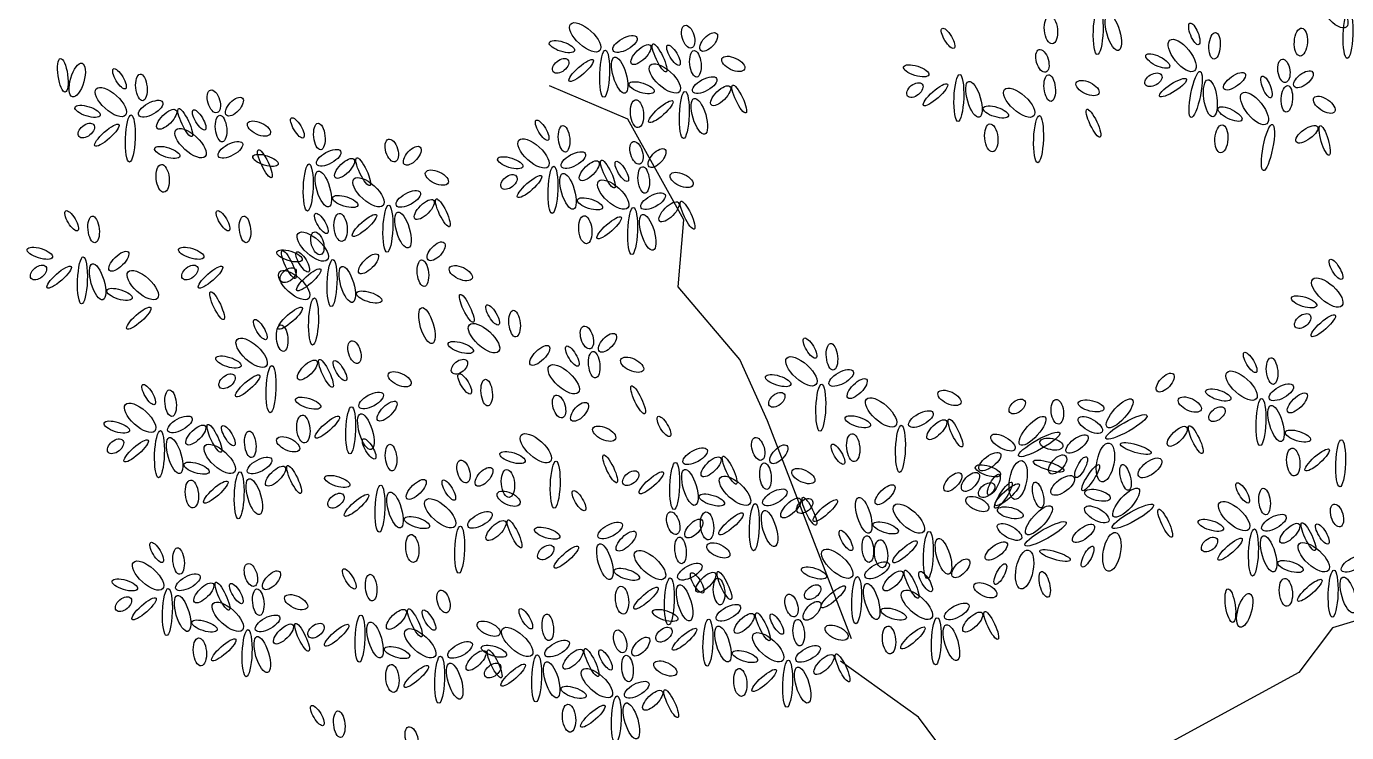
# Model space of a CAD drawing. Header units: millimetres. Extents: x 183.1 to 231.4, y 273.1 to 307.6.
# Drawn here: x 183.4 to 189.18, y 280.57 to 283.66 of the extents above; entities that cross this region are included whole.
import ezdxf

# ---------------------------------------------------------------- set-up
doc = ezdxf.new("R2010")
doc.units = ezdxf.units.MM
doc.layers.add('lesPaysagistes', color=7, linetype='Continuous')

# ---------------------------------------------------------------- blocks, each defined once
blk = doc.blocks.new('A$C13ED2F65')
at = {"layer": 'lesPaysagistes'}
for points in [[(-16.3519, 7.8523), (-16.7189, 8.806), (-16.8412, 9.0749), (-17.1103, 9.3928), (-17.0858, 9.6862), (-17.3305, 10.1264), (-17.673, 10.2731)], [(-12.8779, 8.2435), (-13.3427, 8.1702), (-13.7586, 8.0479), (-14.2479, 7.9012), (-14.3947, 7.7056), (-14.9329, 7.4121), (-15.3488, 7.1921), (-15.8137, 6.8986), (-16.2296, 6.703), (-16.6699, 6.5319), (-17.1837, 6.4829), (-17.9176, 6.5319)], [(-14.6393, 6.2873), (-15.251, 6.6541), (-15.6424, 6.9475), (-16.0583, 7.51), (-16.4008, 7.7545)]]:
    blk.add_lwpolyline(points, dxfattribs=at)
for centre, major_axis, ratio in [((-14.2415, 10.5976), (-0.0541, 0.0673), 0.430687), ((-15.4795, 10.5182), (-0.0058, 0.061), 0.466918), ((-15.2727, 10.5127), (0.0038, 0.1031), 0.205007), ((-15.2065, 10.5066), (-0.0232, 0.0784), 0.349758), ((-14.1796, 10.4964), (0.0038, 0.1031), 0.205007), ((-17.5171, 10.4853), (-0.0639, 0.0581), 0.430687), ((-17.0668, 10.4882), (-0.0145, 0.0494), 0.511008), ((-16.9768, 10.465), (-0.0349, -0.0377), 0.483036), ((-15.9294, 10.4808), (-0.0261, 0.0436), 0.333334), ((-14.8523, 10.5004), (-0.019, 0.0471), 0.333334), ((-14.386, 10.4647), (0.0038, 0.0611), 0.466918), ((-17.6187, 10.4446), (-0.0552, 0.0174), 0.365381), ((-17.3428, 10.4562), (-0.0523, -0.029), 0.434249), ((-17.2731, 10.4098), (0.0407, 0.0406), 0.40396), ((-17.1917, 10.3953), (-0.029, 0.061), 0.231521), ((-17.1307, 10.4069), (-0.0261, 0.0436), 0.333334), ((-14.9054, 10.4059), (-0.0541, 0.0673), 0.430687), ((-14.7635, 10.4482), (0.0033, 0.0583), 0.422264), ((-17.6245, 10.3604), (-0.032, -0.0261), 0.605276), ((-17.4322, 10.3259), (0.0038, 0.1031), 0.205007), ((-17.366, 10.3198), (-0.0232, 0.0784), 0.349758), ((-17.0349, 10.3691), (-0.0058, 0.0581), 0.422264), ((-16.8693, 10.3691), (-0.0494, 0.0232), 0.490647), ((-15.5169, 10.3821), (-0.0145, 0.0494), 0.511008), ((-15.0122, 10.3816), (-0.0518, 0.0258), 0.365381), ((-19.8023, 10.3192), (0.0105, -0.0735), 0.28284), ((-19.7393, 10.2982), (-0.021, -0.0735), 0.388597), ((-19.5544, 10.3037), (-0.0261, 0.0436), 0.333334), ((-17.5345, 10.3401), (0.0523, 0.0465), 0.249192), ((-17.1685, 10.3053), (-0.0639, 0.0581), 0.430687), ((-16.0688, 10.3386), (-0.0552, 0.0174), 0.365381), ((-14.8465, 10.2352), (0.0198, 0.1012), 0.205007), ((-14.4603, 10.3386), (-0.0067, 0.051), 0.511008), ((-14.3749, 10.3016), (-0.0403, -0.0318), 0.483036), ((-19.4585, 10.266), (-0.0058, 0.0581), 0.422264), ((-17.2701, 10.2646), (-0.0552, 0.0174), 0.365381), ((-16.9942, 10.2762), (-0.0523, -0.029), 0.434249), ((-16.0746, 10.2544), (-0.032, -0.0261), 0.605276), ((-15.9846, 10.234), (0.0523, 0.0465), 0.249192), ((-15.8823, 10.2198), (0.0038, 0.1031), 0.205007), ((-15.8161, 10.2137), (-0.0232, 0.0784), 0.349758), ((-15.4849, 10.2631), (-0.0058, 0.0581), 0.422264), ((-15.3194, 10.2631), (-0.0494, 0.0232), 0.490647), ((-15.0311, 10.2994), (-0.0356, -0.0208), 0.605276), ((-14.9453, 10.2652), (0.0589, 0.0377), 0.249192), ((-14.782, 10.2189), (-0.0107, 0.0811), 0.349758), ((-14.6762, 10.2933), (0.0465, 0.0338), 0.40396), ((-14.536, 10.2683), (-0.019, 0.0471), 0.333334), ((-19.5922, 10.2021), (-0.0639, 0.0581), 0.430687), ((-19.1419, 10.205), (-0.0145, 0.0494), 0.511008), ((-19.0519, 10.1818), (-0.0349, -0.0377), 0.483036), ((-17.0836, 10.1458), (0.0038, 0.1031), 0.205007), ((-16.9245, 10.2298), (0.0407, 0.0406), 0.40396), ((-16.8431, 10.2153), (-0.029, 0.061), 0.231521), ((-15.6186, 10.1992), (-0.0639, 0.0581), 0.430687), ((-14.5892, 10.1738), (-0.0541, 0.0673), 0.430687), ((-14.4472, 10.216), (0.0033, 0.0583), 0.422264), ((-14.2837, 10.1902), (-0.0452, 0.0306), 0.490647), ((-19.6938, 10.1614), (-0.0552, 0.0174), 0.365381), ((-19.4179, 10.173), (-0.0523, -0.029), 0.434249), ((-19.3482, 10.1266), (0.0407, 0.0406), 0.40396), ((-19.2668, 10.1121), (-0.029, 0.061), 0.231521), ((-19.2058, 10.1237), (-0.0261, 0.0436), 0.333334), ((-17.2905, 10.1514), (-0.0058, 0.061), 0.466918), ((-17.1859, 10.1601), (0.0523, 0.0465), 0.249192), ((-17.0174, 10.1398), (-0.0232, 0.0784), 0.349758), ((-15.7202, 10.1586), (-0.0552, 0.0174), 0.365381), ((-15.2932, 10.1092), (-0.029, 0.061), 0.231521), ((-14.696, 10.1495), (-0.0518, 0.0258), 0.365381), ((-19.6996, 10.0772), (-0.032, -0.0261), 0.605276), ((-19.6096, 10.0569), (0.0523, 0.0465), 0.249192), ((-19.5073, 10.0427), (0.0038, 0.1031), 0.205007), ((-19.11, 10.0859), (-0.0058, 0.0581), 0.422264), ((-18.9444, 10.0859), (-0.0494, 0.0232), 0.490647), ((-18.7759, 10.0888), (-0.0261, 0.0436), 0.333334), ((-18.6801, 10.0511), (-0.0058, 0.0581), 0.422264), ((-17.7053, 10.0786), (-0.0261, 0.0436), 0.333334), ((-15.7406, 10.0453), (-0.0058, 0.061), 0.466918), ((-15.5337, 10.0398), (0.0038, 0.1031), 0.205007), ((-19.2436, 10.0221), (-0.0639, 0.0581), 0.430687), ((-17.7431, 9.977), (-0.0639, 0.0581), 0.430687), ((-17.6094, 10.0409), (-0.0058, 0.0581), 0.422264), ((-14.7337, 10.0408), (0.0038, 0.0611), 0.466918), ((-14.5303, 10.0031), (0.0198, 0.1012), 0.205007), ((-14.3599, 10.0612), (0.0465, 0.0338), 0.40396), ((-14.2819, 10.0341), (-0.0192, 0.0648), 0.231521), ((-19.3453, 9.9814), (-0.0552, 0.0174), 0.365381), ((-19.0693, 9.993), (-0.0523, -0.029), 0.434249), ((-18.9183, 9.9321), (-0.029, 0.061), 0.231521), ((-18.6394, 9.9582), (-0.0523, -0.029), 0.434249), ((-18.3634, 9.9901), (-0.0145, 0.0494), 0.511008), ((-18.2734, 9.9669), (-0.0349, -0.0377), 0.483036), ((-17.2928, 9.9799), (-0.0145, 0.0494), 0.511008), ((-17.2028, 9.9567), (-0.0349, -0.0377), 0.483036), ((-18.9153, 9.9466), (-0.0552, 0.0174), 0.365381), ((-18.5697, 9.9117), (0.0407, 0.0406), 0.40396), ((-18.4883, 9.8972), (-0.029, 0.061), 0.231521), ((-17.8447, 9.9364), (-0.0552, 0.0174), 0.365381), ((-17.5688, 9.948), (-0.0523, -0.029), 0.434249), ((-17.4991, 9.9015), (0.0407, 0.0406), 0.40396), ((-17.4177, 9.887), (-0.029, 0.061), 0.231521), ((-17.3567, 9.8986), (-0.0261, 0.0436), 0.333334), ((-19.3656, 9.8682), (-0.0058, 0.061), 0.466918), ((-18.7288, 9.8278), (0.0038, 0.1031), 0.205007), ((-18.6626, 9.8217), (-0.0232, 0.0784), 0.349758), ((-18.4651, 9.8072), (-0.0639, 0.0581), 0.430687), ((-18.1659, 9.8711), (-0.0494, 0.0232), 0.490647), ((-17.8505, 9.8522), (-0.032, -0.0261), 0.605276), ((-17.7605, 9.8319), (0.0523, 0.0465), 0.249192), ((-17.6582, 9.8176), (0.0038, 0.1031), 0.205007), ((-17.592, 9.8115), (-0.0232, 0.0784), 0.349758), ((-17.2609, 9.8609), (-0.0058, 0.0581), 0.422264), ((-17.0953, 9.8609), (-0.0494, 0.0232), 0.490647), ((-18.2908, 9.7782), (-0.0523, -0.029), 0.434249), ((-17.3945, 9.797), (-0.0639, 0.0581), 0.430687), ((-18.5668, 9.7666), (-0.0552, 0.0174), 0.365381), ((-18.2211, 9.7317), (0.0407, 0.0406), 0.40396), ((-18.1398, 9.7172), (-0.029, 0.061), 0.231521), ((-17.4962, 9.7564), (-0.0552, 0.0174), 0.365381), ((-17.2202, 9.768), (-0.0523, -0.029), 0.434249), ((-17.1505, 9.7215), (0.0407, 0.0406), 0.40396), ((-17.0691, 9.707), (-0.029, 0.061), 0.231521), ((-19.7636, 9.6824), (-0.0261, 0.0436), 0.333334), ((-19.6677, 9.6446), (-0.0058, 0.0581), 0.422264), ((-19.1013, 9.6824), (-0.0261, 0.0436), 0.333334), ((-19.0054, 9.6446), (-0.0058, 0.0581), 0.422264), ((-18.6713, 9.6708), (-0.0261, 0.0436), 0.333334), ((-18.5871, 9.6533), (-0.0058, 0.061), 0.466918), ((-18.4825, 9.6621), (0.0523, 0.0465), 0.249192), ((-18.3803, 9.6478), (0.0038, 0.1031), 0.205007), ((-18.3141, 9.6417), (-0.0232, 0.0784), 0.349758), ((-17.5165, 9.6431), (-0.0058, 0.061), 0.466918), ((-17.4119, 9.6518), (0.0523, 0.0465), 0.249192), ((-17.3097, 9.6376), (0.0038, 0.1031), 0.205007), ((-17.2434, 9.6315), (-0.0232, 0.0784), 0.349758), ((-18.7091, 9.5691), (-0.0639, 0.0581), 0.430687), ((-18.6888, 9.5837), (-0.0145, 0.0494), 0.511008), ((-18.1688, 9.5488), (-0.0349, -0.0377), 0.483036), ((-19.903, 9.5401), (-0.0552, 0.0174), 0.365381), ((-19.5573, 9.5053), (0.0407, 0.0406), 0.40396), ((-19.2407, 9.5401), (-0.0552, 0.0174), 0.365381), ((-18.8108, 9.5285), (-0.0552, 0.0174), 0.365381), ((-18.8137, 9.4908), (-0.029, 0.061), 0.231521), ((-18.7527, 9.5024), (-0.0261, 0.0436), 0.333334), ((-18.4651, 9.4937), (0.0407, 0.0406), 0.40396), ((-19.9088, 9.4559), (-0.032, -0.0261), 0.605276), ((-19.8187, 9.4356), (0.0523, 0.0465), 0.249192), ((-19.7165, 9.4213), (0.0038, 0.1031), 0.205007), ((-19.6503, 9.4153), (-0.0232, 0.0784), 0.349758), ((-19.4527, 9.4008), (-0.0639, 0.0581), 0.430687), ((-19.2465, 9.4559), (-0.032, -0.0261), 0.605276), ((-19.1564, 9.4356), (0.0523, 0.0465), 0.249192), ((-18.7904, 9.4008), (-0.0639, 0.0581), 0.430687), ((-18.8166, 9.4443), (-0.032, -0.0261), 0.605276), ((-18.7265, 9.424), (0.0523, 0.0465), 0.249192), ((-18.6243, 9.4097), (0.0038, 0.1031), 0.205007), ((-18.5581, 9.4037), (-0.0232, 0.0784), 0.349758), ((-18.2269, 9.453), (-0.0058, 0.0581), 0.422264), ((-18.0613, 9.453), (-0.0494, 0.0232), 0.490647), ((-14.2326, 9.4698), (-0.0261, 0.0436), 0.333334), ((-14.2704, 9.3682), (-0.0639, 0.0581), 0.430687), ((-19.5544, 9.3601), (-0.0552, 0.0174), 0.365381), ((-19.1274, 9.3107), (-0.029, 0.061), 0.231521), ((-18.4622, 9.3485), (-0.0552, 0.0174), 0.365381), ((-18.0352, 9.2991), (-0.029, 0.061), 0.231521), ((-14.3721, 9.3276), (-0.0552, 0.0174), 0.365381), ((-19.4702, 9.2556), (0.0523, 0.0465), 0.249192), ((-18.8079, 9.2556), (0.0523, 0.0465), 0.249192), ((-18.7056, 9.2413), (0.0038, 0.1031), 0.205007), ((-18.2095, 9.2236), (-0.0232, 0.0784), 0.349758), ((-17.9219, 9.2701), (-0.0261, 0.0436), 0.333334), ((-18.9386, 9.2062), (-0.0261, 0.0436), 0.333334), ((-17.9597, 9.1685), (-0.0639, 0.0581), 0.430687), ((-17.826, 9.2324), (-0.0058, 0.0581), 0.422264), ((-14.3779, 9.2434), (-0.032, -0.0261), 0.605276), ((-14.2878, 9.223), (0.0523, 0.0465), 0.249192), ((-18.8427, 9.1685), (-0.0058, 0.0581), 0.422264), ((-17.5094, 9.1714), (-0.0145, 0.0494), 0.511008), ((-17.4194, 9.1482), (-0.0349, -0.0377), 0.483036), ((-18.9763, 9.1046), (-0.0639, 0.0581), 0.430687), ((-18.5261, 9.1075), (-0.0145, 0.0494), 0.511008), ((-18.0613, 9.1278), (-0.0552, 0.0174), 0.365381), ((-17.7157, 9.093), (0.0407, 0.0406), 0.40396), ((-17.5733, 9.0901), (-0.0261, 0.0436), 0.333334), ((-16.5334, 9.1249), (-0.0261, 0.0436), 0.333334), ((-16.4375, 9.0872), (-0.0058, 0.0581), 0.422264), ((-19.078, 9.064), (-0.0552, 0.0174), 0.365381), ((-18.7323, 9.0291), (0.0407, 0.0406), 0.40396), ((-18.651, 9.0146), (-0.029, 0.061), 0.231521), ((-18.59, 9.0262), (-0.0261, 0.0436), 0.333334), ((-18.0671, 9.0436), (-0.032, -0.0261), 0.605276), ((-17.4775, 9.0523), (-0.0058, 0.0581), 0.422264), ((-17.3119, 9.0523), (-0.0494, 0.0232), 0.490647), ((-16.5712, 9.0233), (-0.0639, 0.0581), 0.430687), ((-14.6079, 9.0622), (-0.0261, 0.0436), 0.333334), ((-14.512, 9.0244), (-0.0058, 0.0581), 0.422264), ((-19.0838, 8.9798), (-0.032, -0.0261), 0.605276), ((-18.9938, 8.9594), (0.0523, 0.0465), 0.249192), ((-18.8915, 8.9452), (0.0038, 0.1031), 0.205007), ((-18.3286, 8.9885), (-0.0494, 0.0232), 0.490647), ((-18.0439, 8.9682), (-0.0261, 0.0436), 0.333334), ((-17.6111, 8.9885), (-0.0639, 0.0581), 0.430687), ((-16.6728, 8.9827), (-0.0552, 0.0174), 0.365381), ((-16.3969, 8.9943), (-0.0523, -0.029), 0.434249), ((-14.9793, 8.974), (-0.0349, -0.0377), 0.483036), ((-14.6456, 8.9606), (-0.0639, 0.0581), 0.430687), ((-19.4266, 8.9217), (-0.0261, 0.0436), 0.333334), ((-17.948, 8.9304), (-0.0058, 0.0581), 0.422264), ((-17.2857, 8.8985), (-0.029, 0.061), 0.231521), ((-16.4863, 8.8639), (0.0038, 0.1031), 0.205007), ((-16.3272, 8.9478), (0.0407, 0.0406), 0.40396), ((-14.4714, 8.9315), (-0.0523, -0.029), 0.434249), ((-19.3307, 8.884), (-0.0058, 0.0581), 0.422264), ((-18.7294, 8.884), (-0.0552, 0.0174), 0.365381), ((-18.4535, 8.8956), (-0.0523, -0.029), 0.434249), ((-18.3838, 8.8491), (0.0407, 0.0406), 0.40396), ((-17.6314, 8.8694), (-0.0145, 0.0494), 0.511008), ((-16.6786, 8.8985), (-0.032, -0.0261), 0.605276), ((-16.2226, 8.8433), (-0.0639, 0.0581), 0.430687), ((-15.9234, 8.9072), (-0.0494, 0.0232), 0.490647), ((-15.6271, 8.8694), (-0.032, -0.0261), 0.605276), ((-15.4515, 8.8465), (0.0059, -0.0542), 0.490647), ((-15.3038, 8.8721), (-0.0559, 0.0135), 0.40396), ((-15.1786, 8.8397), (-0.0548, -0.0607), 0.349758), ((-14.8719, 8.8781), (-0.0494, 0.0232), 0.490647), ((-14.7473, 8.9199), (-0.0552, 0.0174), 0.365381), ((-14.5608, 8.8011), (0.0038, 0.1031), 0.205007), ((-14.4016, 8.8851), (0.0407, 0.0406), 0.40396), ((-19.4644, 8.8201), (-0.0639, 0.0581), 0.430687), ((-18.5429, 8.7652), (0.0038, 0.1031), 0.205007), ((-18.4767, 8.7591), (-0.0232, 0.0784), 0.349758), ((-17.5414, 8.8462), (-0.0349, -0.0377), 0.483036), ((-16.0483, 8.8143), (-0.0523, -0.029), 0.434249), ((-15.1492, 8.7801), (-0.0899, -0.0505), 0.205007), ((-14.7531, 8.8357), (-0.032, -0.0261), 0.605276), ((-14.4946, 8.7951), (-0.0232, 0.0784), 0.349758), ((-19.566, 8.7794), (-0.0552, 0.0174), 0.365381), ((-19.2901, 8.791), (-0.0523, -0.029), 0.434249), ((-19.2204, 8.7446), (0.0407, 0.0406), 0.40396), ((-19.139, 8.7301), (-0.029, 0.061), 0.231521), ((-19.078, 8.7417), (-0.0261, 0.0436), 0.333334), ((-18.7498, 8.7707), (-0.0058, 0.061), 0.466918), ((-18.6452, 8.7794), (0.0523, 0.0465), 0.249192), ((-17.4339, 8.7504), (-0.0494, 0.0232), 0.490647), ((-17.1725, 8.7823), (-0.0261, 0.0436), 0.333334), ((-16.3243, 8.8027), (-0.0552, 0.0174), 0.365381), ((-16.1378, 8.6839), (0.0038, 0.1031), 0.205007), ((-15.9786, 8.7678), (0.0407, 0.0406), 0.40396), ((-15.8973, 8.7533), (-0.029, 0.061), 0.231521), ((-15.5604, 8.7629), (-0.0548, -0.0607), 0.349758), ((-15.3071, 8.7884), (0.052, -0.0295), 0.434249), ((-14.927, 8.7388), (0.0407, 0.0406), 0.40396), ((-14.8457, 8.7243), (-0.029, 0.061), 0.231521), ((-19.5718, 8.6952), (-0.032, -0.0261), 0.605276), ((-19.4818, 8.6749), (0.0523, 0.0465), 0.249192), ((-19.3795, 8.6607), (0.0038, 0.1031), 0.205007), ((-19.3133, 8.6546), (-0.0232, 0.0784), 0.349758), ((-18.9822, 8.7039), (-0.0058, 0.0581), 0.422264), ((-18.8166, 8.7039), (-0.0494, 0.0232), 0.490647), ((-18.4622, 8.6836), (-0.0261, 0.0436), 0.333334), ((-17.7331, 8.6865), (-0.0639, 0.0581), 0.430687), ((-16.76, 8.6836), (-0.0145, 0.0494), 0.511008), ((-16.3446, 8.6894), (-0.0058, 0.061), 0.466918), ((-15.6889, 8.7116), (0.052, -0.0295), 0.434249), ((-15.531, 8.7033), (-0.0899, -0.0505), 0.205007), ((-15.4772, 8.7048), (0.0504, -0.0101), 0.483036), ((-15.3652, 8.7052), (-0.0465, -0.0352), 0.422264), ((-14.3987, 8.7399), (-0.0552, 0.0174), 0.365381), ((-14.2122, 8.6211), (0.0038, 0.1031), 0.205007), ((-19.1158, 8.6401), (-0.0639, 0.0581), 0.430687), ((-18.3663, 8.6459), (-0.0058, 0.0581), 0.422264), ((-17.8348, 8.6459), (-0.0552, 0.0174), 0.365381), ((-17.0359, 8.6517), (-0.0523, -0.029), 0.434249), ((-16.6699, 8.6604), (-0.0349, -0.0377), 0.483036), ((-16.4114, 8.6604), (-0.0261, 0.0436), 0.333334), ((-15.747, 8.6284), (-0.0465, -0.0352), 0.422264), ((-15.4501, 8.6159), (-0.0345, -0.0381), 0.511008), ((-15.241, 8.6245), (-0.0162, -0.0848), 0.430687), ((-15.108, 8.6854), (-0.0669, 0.0204), 0.249192), ((-14.4191, 8.6267), (-0.0058, 0.061), 0.466918), ((-14.3145, 8.6354), (0.0523, 0.0465), 0.249192), ((-19.2174, 8.5994), (-0.0552, 0.0174), 0.365381), ((-18.9415, 8.611), (-0.0523, -0.029), 0.434249), ((-18.8718, 8.5646), (0.0407, 0.0406), 0.40396), ((-18.7904, 8.5501), (-0.029, 0.061), 0.231521), ((-18.0497, 8.5849), (-0.0145, 0.0494), 0.511008), ((-17.9597, 8.5617), (-0.0349, -0.0377), 0.483036), ((-17.6483, 8.5271), (0.0038, 0.1031), 0.205007), ((-17.4078, 8.5965), (-0.029, 0.061), 0.231521), ((-17.1254, 8.5213), (0.0038, 0.1031), 0.205007), ((-16.9662, 8.6052), (0.0407, 0.0406), 0.40396), ((-16.8849, 8.5907), (-0.029, 0.061), 0.231521), ((-16.728, 8.5646), (-0.0058, 0.0581), 0.422264), ((-15.7549, 8.5878), (-0.0552, 0.0174), 0.365381), ((-15.6228, 8.5477), (-0.0162, -0.0848), 0.430687), ((-15.4898, 8.6086), (-0.0669, 0.0204), 0.249192), ((-15.3474, 8.6038), (-0.0235, -0.045), 0.333334), ((-15.3056, 8.5578), (-0.0369, -0.0566), 0.231521), ((-15.1533, 8.559), (0.0139, -0.0562), 0.365381), ((-15.046, 8.6007), (-0.049, -0.0368), 0.466918), ((-19.2378, 8.4862), (-0.0058, 0.061), 0.466918), ((-19.1332, 8.4949), (0.0523, 0.0465), 0.249192), ((-19.0309, 8.4807), (0.0038, 0.1031), 0.205007), ((-18.9647, 8.4746), (-0.0232, 0.0784), 0.349758), ((-18.6016, 8.5414), (-0.0552, 0.0174), 0.365381), ((-18.256, 8.5065), (0.0407, 0.0406), 0.40396), ((-18.1136, 8.5036), (-0.0261, 0.0436), 0.333334), ((-17.8551, 8.5326), (-0.0058, 0.061), 0.466918), ((-17.3177, 8.5559), (-0.032, -0.0261), 0.605276), ((-17.2277, 8.5356), (0.0523, 0.0465), 0.249192), ((-17.0592, 8.5152), (-0.0232, 0.0784), 0.349758), ((-16.8616, 8.5007), (-0.0639, 0.0581), 0.430687), ((-16.5625, 8.5646), (-0.0494, 0.0232), 0.490647), ((-15.9089, 8.5385), (-0.0349, -0.0377), 0.483036), ((-15.8319, 8.5391), (-0.0345, -0.0381), 0.511008), ((-15.7292, 8.527), (-0.0235, -0.045), 0.333334), ((-15.4279, 8.5239), (-0.049, -0.0368), 0.466918), ((-18.6074, 8.4572), (-0.032, -0.0261), 0.605276), ((-18.5174, 8.4368), (0.0523, 0.0465), 0.249192), ((-18.4151, 8.4226), (0.0038, 0.1031), 0.205007), ((-18.3489, 8.4165), (-0.0232, 0.0784), 0.349758), ((-17.8522, 8.4659), (-0.0494, 0.0232), 0.490647), ((-17.5443, 8.4572), (-0.0261, 0.0436), 0.333334), ((-16.6874, 8.4717), (-0.0523, -0.029), 0.434249), ((-16.2052, 8.4833), (0.0407, 0.0406), 0.40396), ((-15.7607, 8.5036), (-0.032, -0.0261), 0.605276), ((-15.6875, 8.481), (-0.0369, -0.0566), 0.231521), ((-15.6707, 8.4833), (0.0523, 0.0465), 0.249192), ((-15.5351, 8.4822), (0.0139, -0.0562), 0.365381), ((-15.2756, 8.4808), (-0.0559, 0.0135), 0.40396), ((-15.1503, 8.4484), (-0.0548, -0.0607), 0.349758), ((-14.6405, 8.4914), (-0.0261, 0.0436), 0.333334), ((-14.5447, 8.4537), (-0.0058, 0.0581), 0.422264), ((-18.1514, 8.402), (-0.0639, 0.0581), 0.430687), ((-16.9633, 8.4601), (-0.0552, 0.0174), 0.365381), ((-16.7768, 8.3413), (0.0038, 0.1031), 0.205007), ((-16.6176, 8.4252), (0.0407, 0.0406), 0.40396), ((-16.5566, 8.4339), (-0.032, -0.0261), 0.605276), ((-16.5363, 8.4107), (-0.029, 0.061), 0.231521), ((-16.4666, 8.4136), (0.0523, 0.0465), 0.249192), ((-16.2981, 8.3933), (-0.0232, 0.0784), 0.349758), ((-16.1006, 8.3788), (-0.0639, 0.0581), 0.430687), ((-15.8014, 8.4426), (-0.0494, 0.0232), 0.490647), ((-15.6574, 8.404), (-0.0559, 0.0135), 0.40396), ((-15.5321, 8.3716), (-0.0548, -0.0607), 0.349758), ((-15.2789, 8.3971), (0.052, -0.0295), 0.434249), ((-15.121, 8.3888), (-0.0899, -0.0505), 0.205007), ((-14.6783, 8.3898), (-0.0639, 0.0581), 0.430687), ((-14.228, 8.3927), (-0.0145, 0.0494), 0.511008), ((-18.2531, 8.3614), (-0.0552, 0.0174), 0.365381), ((-17.9771, 8.373), (-0.0523, -0.029), 0.434249), ((-17.9074, 8.3265), (0.0407, 0.0406), 0.40396), ((-17.826, 8.312), (-0.029, 0.061), 0.231521), ((-17.1318, 8.3584), (-0.0145, 0.0494), 0.511008), ((-17.0417, 8.3352), (-0.0349, -0.0377), 0.483036), ((-16.9836, 8.3468), (-0.0058, 0.061), 0.466918), ((-16.8791, 8.3555), (0.0523, 0.0465), 0.249192), ((-16.7106, 8.3352), (-0.0232, 0.0784), 0.349758), ((-14.9793, 8.3584), (-0.029, 0.061), 0.231521), ((-14.7799, 8.3492), (-0.0552, 0.0174), 0.365381), ((-14.504, 8.3608), (-0.0523, -0.029), 0.434249), ((-18.0665, 8.2426), (0.0038, 0.1031), 0.205007), ((-17.6837, 8.3149), (-0.0552, 0.0174), 0.365381), ((-17.4078, 8.3265), (-0.0523, -0.029), 0.434249), ((-17.338, 8.2801), (0.0407, 0.0406), 0.40396), ((-16.3765, 8.283), (-0.0261, 0.0436), 0.333334), ((-16.2023, 8.3381), (-0.0552, 0.0174), 0.365381), ((-16.0158, 8.2193), (0.0038, 0.1031), 0.205007), ((-15.6607, 8.3203), (0.052, -0.0295), 0.434249), ((-15.5028, 8.312), (-0.0899, -0.0505), 0.205007), ((-15.3369, 8.3139), (-0.0465, -0.0352), 0.422264), ((-15.2127, 8.2332), (-0.0162, -0.0848), 0.430687), ((-14.5934, 8.2304), (0.0038, 0.1031), 0.205007), ((-14.4343, 8.3143), (0.0407, 0.0406), 0.40396), ((-14.3529, 8.2998), (-0.029, 0.061), 0.231521), ((-14.2919, 8.3114), (-0.0261, 0.0436), 0.333334), ((-19.3917, 8.2307), (-0.0261, 0.0436), 0.333334), ((-18.2734, 8.2481), (-0.0058, 0.061), 0.466918), ((-17.6895, 8.2307), (-0.032, -0.0261), 0.605276), ((-17.5995, 8.2104), (0.0523, 0.0465), 0.249192), ((-17.431, 8.1901), (-0.0232, 0.0784), 0.349758), ((-17.0998, 8.2394), (-0.0058, 0.0581), 0.422264), ((-16.9343, 8.2394), (-0.0494, 0.0232), 0.490647), ((-16.2807, 8.2452), (-0.0058, 0.0581), 0.422264), ((-16.2226, 8.2249), (-0.0058, 0.061), 0.466918), ((-16.118, 8.2336), (0.0523, 0.0465), 0.249192), ((-15.9495, 8.2133), (-0.0232, 0.0784), 0.349758), ((-15.7187, 8.2371), (-0.0465, -0.0352), 0.422264), ((-15.3191, 8.2125), (-0.0235, -0.045), 0.333334), ((-14.7858, 8.265), (-0.032, -0.0261), 0.605276), ((-14.6957, 8.2447), (0.0523, 0.0465), 0.249192), ((-14.5272, 8.2243), (-0.0232, 0.0784), 0.349758), ((-14.3297, 8.2098), (-0.0639, 0.0581), 0.430687), ((-19.4295, 8.1291), (-0.0639, 0.0581), 0.430687), ((-19.2959, 8.193), (-0.0058, 0.0581), 0.422264), ((-17.2335, 8.1755), (-0.0639, 0.0581), 0.430687), ((-16.4143, 8.1813), (-0.0639, 0.0581), 0.430687), ((-15.874, 8.161), (-0.0349, -0.0377), 0.483036), ((-15.5946, 8.1564), (-0.0162, -0.0848), 0.430687), ((-15.4616, 8.2173), (-0.0669, 0.0204), 0.249192), ((-14.1554, 8.1808), (-0.0523, -0.029), 0.434249), ((-18.9793, 8.132), (-0.0145, 0.0494), 0.511008), ((-18.8892, 8.1088), (-0.0349, -0.0377), 0.483036), ((-18.5493, 8.1146), (-0.0261, 0.0436), 0.333334), ((-17.3351, 8.1349), (-0.0552, 0.0174), 0.365381), ((-17.0592, 8.1465), (-0.0523, -0.029), 0.434249), ((-17.0272, 8.0971), (-0.0261, 0.0436), 0.333334), ((-16.9895, 8.1), (0.0407, 0.0406), 0.40396), ((-16.9081, 8.0855), (-0.029, 0.061), 0.231521), ((-16.516, 8.1407), (-0.0552, 0.0174), 0.365381), ((-16.24, 8.1523), (-0.0523, -0.029), 0.434249), ((-16.1703, 8.1059), (0.0407, 0.0406), 0.40396), ((-16.089, 8.0913), (-0.029, 0.061), 0.231521), ((-16.028, 8.103), (-0.0261, 0.0436), 0.333334), ((-15.701, 8.1357), (-0.0235, -0.045), 0.333334), ((-15.5068, 8.0909), (0.0139, -0.0562), 0.365381), ((-14.4314, 8.1692), (-0.0552, 0.0174), 0.365381), ((-14.2449, 8.0504), (0.0038, 0.1031), 0.205007), ((-19.5312, 8.0884), (-0.0552, 0.0174), 0.365381), ((-19.2552, 8.1), (-0.0523, -0.029), 0.434249), ((-19.1855, 8.0536), (0.0407, 0.0406), 0.40396), ((-19.1042, 8.0391), (-0.029, 0.061), 0.231521), ((-19.0432, 8.0507), (-0.0261, 0.0436), 0.333334), ((-18.4535, 8.0768), (-0.0058, 0.0581), 0.422264), ((-17.1486, 8.0161), (0.0038, 0.1031), 0.205007), ((-17.0824, 8.01), (-0.0232, 0.0784), 0.349758), ((-16.9314, 8.0594), (-0.0058, 0.0581), 0.422264), ((-16.5218, 8.0565), (-0.032, -0.0261), 0.605276), ((-16.4317, 8.0362), (0.0523, 0.0465), 0.249192), ((-16.3295, 8.0219), (0.0038, 0.1031), 0.205007), ((-16.2633, 8.0159), (-0.0232, 0.0784), 0.349758), ((-15.7665, 8.0652), (-0.0494, 0.0232), 0.490647), ((-14.4517, 8.0559), (-0.0058, 0.061), 0.466918), ((-14.3471, 8.0647), (0.0523, 0.0465), 0.249192), ((-14.1786, 8.0443), (-0.0232, 0.0784), 0.349758), ((-19.537, 8.0042), (-0.032, -0.0261), 0.605276), ((-19.4469, 7.9839), (0.0523, 0.0465), 0.249192), ((-19.3447, 7.9697), (0.0038, 0.1031), 0.205007), ((-19.2784, 7.9636), (-0.0232, 0.0784), 0.349758), ((-18.9473, 8.0129), (-0.0058, 0.0581), 0.422264), ((-18.7817, 8.0129), (-0.0494, 0.0232), 0.490647), ((-18.1369, 8.0159), (-0.0145, 0.0494), 0.511008), ((-17.3555, 8.0217), (-0.0058, 0.061), 0.466918), ((-17.2509, 8.0304), (0.0523, 0.0465), 0.249192), ((-16.6147, 7.9984), (-0.0145, 0.0494), 0.511008), ((-16.0657, 8.0013), (-0.0639, 0.0581), 0.430687), ((-14.6945, 7.9977), (0.0105, -0.0735), 0.28284), ((-14.6315, 7.9767), (-0.021, -0.0735), 0.388597), ((-19.0809, 7.9491), (-0.0639, 0.0581), 0.430687), ((-18.3431, 7.9375), (0.0407, 0.0406), 0.40396), ((-18.2618, 7.9229), (-0.029, 0.061), 0.231521), ((-18.2008, 7.9346), (-0.0261, 0.0436), 0.333334), ((-17.7767, 7.9404), (-0.0261, 0.0436), 0.333334), ((-17.1667, 7.9549), (-0.0552, 0.0174), 0.365381), ((-16.8907, 7.9665), (-0.0523, -0.029), 0.434249), ((-16.5247, 7.9752), (-0.0349, -0.0377), 0.483036), ((-16.1674, 7.9607), (-0.0552, 0.0174), 0.365381), ((-15.8914, 7.9723), (-0.0523, -0.029), 0.434249), ((-15.8217, 7.9258), (0.0407, 0.0406), 0.40396), ((-15.7404, 7.9113), (-0.029, 0.061), 0.231521), ((-19.1826, 7.9084), (-0.0552, 0.0174), 0.365381), ((-18.9066, 7.92), (-0.0523, -0.029), 0.434249), ((-18.8369, 7.8736), (0.0407, 0.0406), 0.40396), ((-18.7556, 7.8591), (-0.029, 0.061), 0.231521), ((-18.6946, 7.8881), (-0.032, -0.0261), 0.605276), ((-18.6045, 7.8678), (0.0523, 0.0465), 0.249192), ((-18.5023, 7.8535), (0.0038, 0.1031), 0.205007), ((-18.4361, 7.8475), (-0.0232, 0.0784), 0.349758), ((-17.9393, 7.8968), (-0.0494, 0.0232), 0.490647), ((-17.6808, 7.9026), (-0.0058, 0.0581), 0.422264), ((-16.9802, 7.8361), (0.0038, 0.1031), 0.205007), ((-16.9139, 7.83), (-0.0232, 0.0784), 0.349758), ((-16.821, 7.92), (0.0407, 0.0406), 0.40396), ((-16.7396, 7.9055), (-0.029, 0.061), 0.231521), ((-16.6786, 7.9171), (-0.0261, 0.0436), 0.333334), ((-16.5828, 7.8794), (-0.0058, 0.0581), 0.422264), ((-16.4172, 7.8794), (-0.0494, 0.0232), 0.490647), ((-15.9809, 7.8419), (0.0038, 0.1031), 0.205007), ((-15.9147, 7.8358), (-0.0232, 0.0784), 0.349758), ((-19.2029, 7.7952), (-0.0058, 0.061), 0.466918), ((-19.0984, 7.8039), (0.0523, 0.0465), 0.249192), ((-18.9961, 7.7897), (0.0038, 0.1031), 0.205007), ((-18.9299, 7.7836), (-0.0232, 0.0784), 0.349758), ((-18.2385, 7.8329), (-0.0639, 0.0581), 0.430687), ((-17.8144, 7.8387), (-0.0639, 0.0581), 0.430687), ((-17.3642, 7.8416), (-0.0145, 0.0494), 0.511008), ((-17.2741, 7.8184), (-0.0349, -0.0377), 0.483036), ((-17.1725, 7.8707), (-0.032, -0.0261), 0.605276), ((-17.0824, 7.8504), (0.0523, 0.0465), 0.249192), ((-16.7164, 7.8155), (-0.0639, 0.0581), 0.430687), ((-16.1877, 7.8475), (-0.0058, 0.061), 0.466918), ((-16.0832, 7.8562), (0.0523, 0.0465), 0.249192), ((-18.3402, 7.7923), (-0.0552, 0.0174), 0.365381), ((-18.0642, 7.8039), (-0.0523, -0.029), 0.434249), ((-17.9945, 7.7575), (0.0407, 0.0406), 0.40396), ((-17.9161, 7.7981), (-0.0552, 0.0174), 0.365381), ((-17.9132, 7.7429), (-0.029, 0.061), 0.231521), ((-17.6401, 7.8097), (-0.0523, -0.029), 0.434249), ((-17.5704, 7.7633), (0.0407, 0.0406), 0.40396), ((-17.4891, 7.7487), (-0.029, 0.061), 0.231521), ((-17.4281, 7.7604), (-0.0261, 0.0436), 0.333334), ((-16.8181, 7.7749), (-0.0552, 0.0174), 0.365381), ((-16.5421, 7.7865), (-0.0523, -0.029), 0.434249), ((-18.3605, 7.6791), (-0.0058, 0.061), 0.466918), ((-18.256, 7.6878), (0.0523, 0.0465), 0.249192), ((-18.1537, 7.6735), (0.0038, 0.1031), 0.205007), ((-18.0875, 7.6674), (-0.0232, 0.0784), 0.349758), ((-17.9219, 7.7139), (-0.032, -0.0261), 0.605276), ((-17.8319, 7.6936), (0.0523, 0.0465), 0.249192), ((-17.7296, 7.6793), (0.0038, 0.1031), 0.205007), ((-17.6634, 7.6733), (-0.0232, 0.0784), 0.349758), ((-17.3322, 7.7226), (-0.0058, 0.0581), 0.422264), ((-17.1667, 7.7226), (-0.0494, 0.0232), 0.490647), ((-16.6316, 7.6561), (0.0038, 0.1031), 0.205007), ((-16.4724, 7.74), (0.0407, 0.0406), 0.40396), ((-16.3911, 7.7255), (-0.029, 0.061), 0.231521), ((-17.4658, 7.6587), (-0.0639, 0.0581), 0.430687), ((-16.8384, 7.6616), (-0.0058, 0.061), 0.466918), ((-16.7338, 7.6704), (0.0523, 0.0465), 0.249192), ((-16.5654, 7.65), (-0.0232, 0.0784), 0.349758), ((-17.5675, 7.6181), (-0.0552, 0.0174), 0.365381), ((-17.2916, 7.6297), (-0.0523, -0.029), 0.434249), ((-17.2218, 7.5833), (0.0407, 0.0406), 0.40396), ((-17.1405, 7.5687), (-0.029, 0.061), 0.231521), ((-17.5878, 7.5049), (-0.0058, 0.061), 0.466918), ((-17.4833, 7.5136), (0.0523, 0.0465), 0.249192), ((-17.381, 7.4993), (0.0038, 0.1031), 0.205007), ((-17.3148, 7.4932), (-0.0232, 0.0784), 0.349758), ((-18.6888, 7.5165), (-0.0261, 0.0436), 0.333334), ((-18.5929, 7.4787), (-0.0058, 0.0581), 0.422264), ((-18.2763, 7.4178), (-0.0145, 0.0494), 0.511008)]:
    blk.add_ellipse(centre, major_axis=major_axis, ratio=ratio, dxfattribs=at)

msp = doc.modelspace()

# ---------------------------------------------------------------- block references
at = {"layer": 'lesPaysagistes'}
msp.add_blockref('A$C13ED2F65', (203.3621, 273.1236), dxfattribs=at)

doc.saveas('drawing.dxf')
